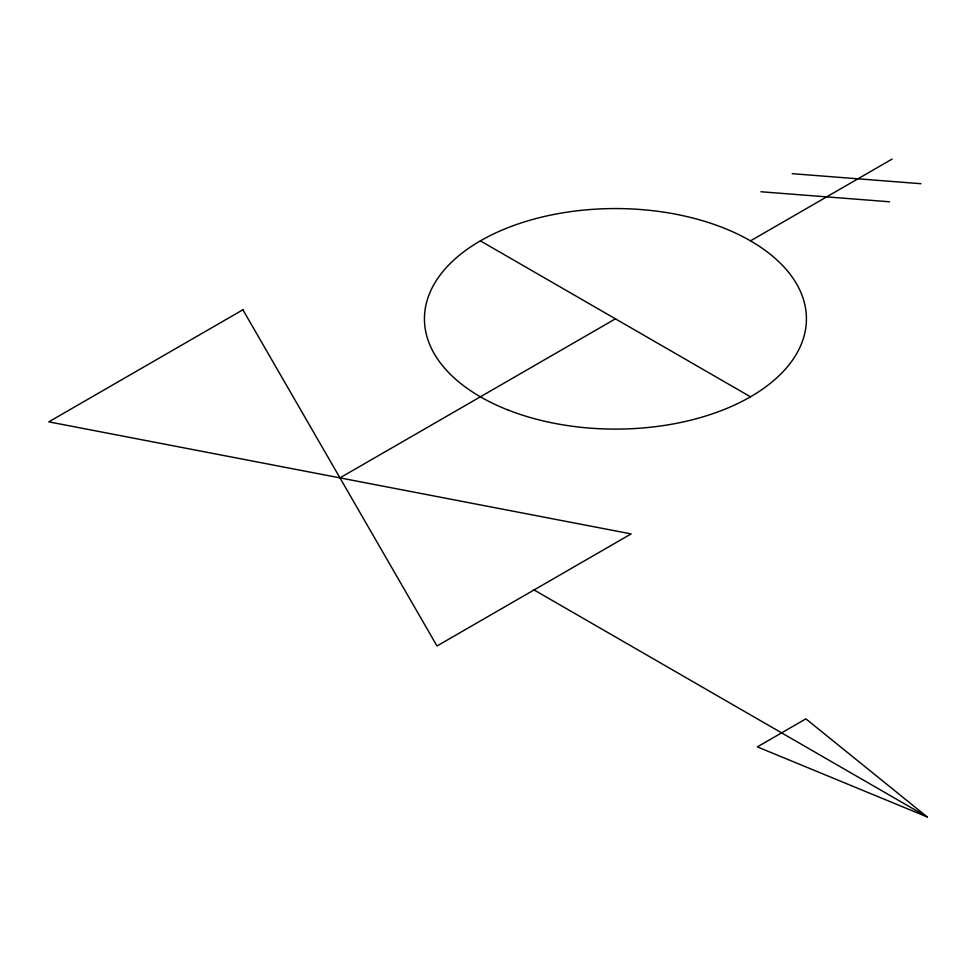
<?xml version="1.0" encoding="UTF-8"?>
<svg xmlns="http://www.w3.org/2000/svg" width="976" height="976" viewBox="0 0 976 976"><rect width="100%" height="100%" fill="white"/><g stroke="black" fill="none" stroke-linecap="round" stroke-linejoin="round"><path stroke-width="1.46" d="M339.953 477.874L615.441 318.835M750.483 240.865L892.137 159.076M792.207 173.679L920.905 183.72M760.902 191.747L889.6 201.788M927.2 816.924L757.364 746.884L805.883 718.861L927.2 816.924L534.055 589.943M480.387 240.865L750.483 396.805M242.902 309.782L48.8 421.852L631.118 533.909L437.004 645.978L242.902 309.782M508.386 410.152A190.979 110.264 0 0 0 805.932 326.704A190.979 110.264 0 0 0 531.981 219.649A190.979 110.264 0 0 0 508.386 410.152"/></g></svg>
